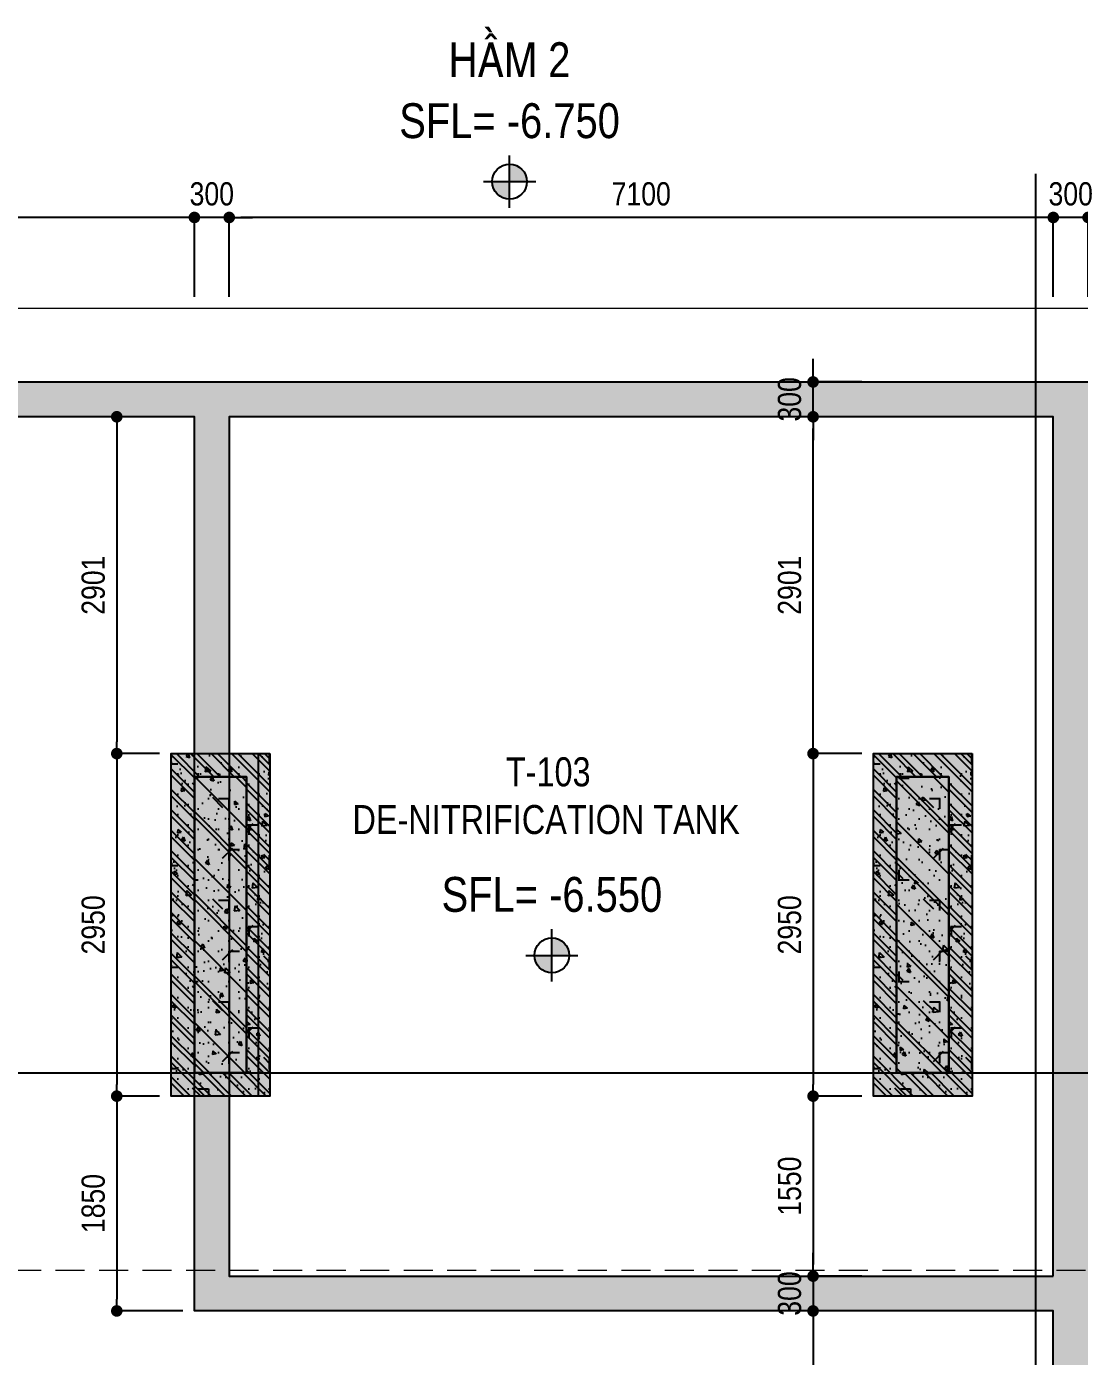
# Model space of a CAD drawing. Header units: millimetres. Extents: x -3021235 to -2791292, y 574414 to 656108.
# Drawn here: x -2839841 to -2830770, y 644372 to 655825 of the extents above; entities that cross this region are included whole.
import ezdxf
from ezdxf.enums import TextEntityAlignment as Align
from ezdxf.xclip import XClip

# ---------------------------------------------------------------- set-up
doc = ezdxf.new("R2010")
doc.units = ezdxf.units.MM
doc.header["$LTSCALE"] = 100
doc.header["$MEASUREMENT"] = 0
for name, pattern in [('$0$HIDDEN', [0.375, 0.25, -0.125]), ('Grid Line 200$0$Center101', [13, 10, -1, 1, -1]), ('Hidden10.5', [1.5, 1, -0.5]), ('MB Ham 2$0$Core 1A$0$Hidden10.5', [1.5, 1, -0.5])]:
    doc.linetypes.add(name, pattern=pattern)
doc.layers.get('0').update_dxf_attribs({"lineweight": 9})
doc.layers.get('Defpoints').update_dxf_attribs({"color": 254, "lineweight": 0})
for name, color, linetype in [('Dim 100', 14, 'Continuous'), ('Grid Line 200$0$Grid Line', 251, 'Grid Line 200$0$Center101'), ('Ky hieu Truc', 1, 'Continuous'), ('MB Ham 2$0$Concrete Hatch', 218, 'Continuous'), ('MB Ham 2$0$Concrete Line', 6, 'Continuous'), ('MB Ham 2$0$Concrete Solid', 216, 'Continuous'), ('MB Ham 2$0$Opening Hidden', 154, 'MB Ham 2$0$Core 1A$0$Hidden10.5'), ('mb_cot ham 2$0$Concrete Hatch', 218, 'Continuous'), ('mb_cot ham 2$0$Concrete Line', 6, 'Continuous'), ('mb_cot ham 2$0$Concrete Solid', 216, 'Continuous'), ('Podium Level', 94, 'Continuous')]:
    doc.layers.add(name, color=color, linetype=linetype)
doc.layers.add('Ghi chu ban ve', color=3, linetype='Continuous', lineweight=20)
doc.styles.add('$0$Title Block Bold', font='VHELVEB_0.TTF')
doc.styles.add('Chi Tiet Ramp DD$0$VNI-HelveC', font='VHELVCN_0.TTF')
doc.styles.add('Grid Line 200$0$VNI-HelveCB', font='VHELVCB_0.TTF')
doc.styles.add('VNI-H', font='VHELVEN_0.TTF', dxfattribs={"width": 0.92, "height": 270})
doc.styles.add('VNI-HelveC', font='VHELVCN_0.TTF')
doc.dimstyles.new('DIM 100', dxfattribs={"dimscale": 100, "dimtxt": 2, "dimasz": 1, "dimexe": 0, "dimexo": 1, "dimgap": 1, "dimtad": 1, "dimdec": 0, "dimzin": 12, "dimdsep": 46, "dimtxsty": 'Chi Tiet Ramp DD$0$VNI-HelveC', "dimblk": 'Chi Tiet Ramp DD$0$_Dot', "dimcen": 1, "dimclrd": 256, "dimclre": 256, "dimclrt": 3, "dimadec": 0, "dimazin": 0, "dimtfac": 1, "dimtdec": 0, "dimtix": 1, "dimtmove": 2, "dimatfit": 3, "dimldrblk": 'Chi Tiet Ramp DD$0$HTT Arrow 30', "dimfxl": 0, "dimtolj": 1, "dimtzin": 0, "dimarcsym": 0})

# ---------------------------------------------------------------- blocks, each defined once
blk = doc.blocks.new('*U877')
at = {"layer": 'mb_cot ham 2$0$Concrete Hatch'}
h = blk.add_hatch(dxfattribs=at)
h.set_pattern_fill('CONCRETE', color=256, scale=50, style=0, pattern_type=2)
h.set_pattern_definition([(45, (1999.999999999913, -299.9999999999998), (-176.7766952966369, 176.7766952966369), []), (45, (1999.999999999913, -249.9999999999998), (-353.5533905932737, 353.5533905932738), []), (49.99999999999999, (1999.999999999913, -299.9999999999998), (358.6300913003767, -31.37606749129755), [37.5, -412.5]), (355, (1999.999999999913, -299.9999999999998), (-69.3756668065, 376.0960668500059), [30, -330]), (100.4514, (2029.885839999913, -302.6146699999998), (289.2546908570108, 344.7197710304768), [31.870095, -350.571056]), (46.18420000000001, (1999.999999999913, -199.9999999999998), (533.6205243128222, -82.75950716450905), [56.25, -618.75]), (96.6356, (2044.468372499913, -206.8966534999998), (467.3313527743517, 487.0589354502209), [47.805144, -525.8565]), (351.1842, (1999.999999999913, -199.9999999999998), (467.3309725668136, 487.0593004626623), [45, -495]), (21, (2049.999999999913, -224.9999999999998), (298.4535260592309, -201.3094453326694), [37.5, -412.5]), (326.0000000000001, (2049.999999999913, -224.9999999999998), (121.6576659607909, 362.5750225234265), [30, -330]), (71.4514, (2074.871116499913, -241.7758029999998), (420.111314290745, 161.2652483549762), [31.870095, -350.571056]), (37.50000000000001, (1999.999999999913, -299.9999999999998), (6.079927658645334, 166.4469269156558), [0, -326, 0, -335, 0, -331.25]), (7.499999999999999, (1999.999999999913, -299.9999999999998), (131.5347687210743, 197.2058559411801), [0, -191, 0, -318.5, 0, -126.25]), (327.5, (1888.499999999913, -299.9999999999998), (266.9112180862045, -11.2774358671899), [0, -125, 0, -390, 0, -517.5]), (317.5, (1838.499999999913, -299.9999999999998), (291.5930846711931, 50.05249116615882), [0, -162.5, 0, -259, 0, -367.5]), (0, (2174.999999999913, -124.9999999999998), (0, 875), [87.5, -787.5]), (0, (2437.499999999913, 50.00000000000017), (0, 875), [87.5, -787.5]), (0, (2262.499999999913, 400.0000000000002), (0, 875), [87.5, -350, 87.5, -350]), (90, (2174.999999999913, -124.9999999999998), (-875, 5.35782974626967e-14), [87.5, -787.5]), (90, (2262.499999999913, 400.0000000000002), (-875, 5.35782974626967e-14), [87.5, -787.5]), (90, (2524.999999999913, 50.00000000000017), (-875, 5.35782974626967e-14), [87.5, -787.5]), (90, (2699.999999999913, 312.5000000000002), (-875, 5.35782974626967e-14), [87.5, -787.5]), (135, (2262.499999999913, -124.9999999999998), (-875.016357447105, 8.881784197001252e-14), [123.76, -1113.7]), (135, (2349.999999999913, 400.0000000000002), (-875.016357447105, 8.881784197001252e-14), [123.76, -1113.7]), (45, (2437.499999999913, 50.00000000000017), (8.881784197001252e-14, 875.016357447105), [123.76, -247.485, 123.76, -742.455]), (0, (1824.999999999913, -299.9999999999998), (87.5, 87.5), [-175, 0])])
h.paths.add_polyline_path([(-250.0000000000871, 100), (-250.0000000000871, -349.9999999999998), (2300, -349.9999999999999), (2300, 100)])
at = {"layer": 'mb_cot ham 2$0$Concrete Solid'}
blk.add_hatch(color=256, dxfattribs=at).paths.add_polyline_path([(-250.0000000000871, 100), (-250.0000000000871, -349.9999999999998), (2300, -349.9999999999999), (2300, 100)])
at = {"layer": 'mb_cot ham 2$0$Concrete Line'}
blk.add_lwpolyline([(-250.0000000000871, 100), (-250.0000000000871, -349.9999999999998), (2300, -349.9999999999999), (2300, 100)], close=True, dxfattribs=at)
blk = doc.blocks.new('mb_cot ham 2')
at = {"layer": 'mb_cot ham 2$0$Concrete Line'}
for p in [(97250.00000011944, 105900.0000088459), (97250.00000011944, 99850.0000088457)]:
    blk.add_blockref('*U877', p, dxfattribs=at)
blk = doc.blocks.new('MB Ham 2$0$A$C3ad28147')
at = {"layer": 'MB Ham 2$0$Concrete Hatch'}
h = blk.add_hatch(dxfattribs=at)
h.set_pattern_fill('BTCT', color=256, scale=50, style=0, pattern_type=2)
h.set_pattern_definition([(45, (-105749.9999678639, -127599.9991200492), (-88.38834764831844, 88.38834764831844), []), (45, (-105749.9999678639, -127544.9991200492), (-88.38834764831844, 88.38834764831844), []), (49.99999999999999, (-105749.9999678639, -127599.9991200492), (358.6300913003767, -31.37606749129755), [37.5, -412.5]), (355, (-105749.9999678639, -127599.9991200492), (-69.3756668065, 376.0960668500059), [30, -330]), (100.4514, (-105720.1141278639, -127602.6137900492), (289.2546908570108, 344.7197710304768), [31.870095, -350.571056]), (46.18420000000001, (-105749.9999678639, -127499.9991200492), (533.6205243128222, -82.75950716450905), [56.25, -618.75]), (96.6356, (-105705.5315953639, -127506.8957735492), (467.3313527743517, 487.0589354502209), [47.805144, -525.8565]), (351.1842, (-105749.9999678639, -127499.9991200492), (467.3309725668136, 487.0593004626623), [45, -495]), (21, (-105699.9999678639, -127524.9991200492), (298.4535260592309, -201.3094453326694), [37.5, -412.5]), (326.0000000000001, (-105699.9999678639, -127524.9991200492), (121.6576659607909, 362.5750225234265), [30, -330]), (71.4514, (-105675.1288513639, -127541.7749230492), (420.111314290745, 161.2652483549762), [31.870095, -350.571056]), (37.50000000000001, (-105749.9999678639, -127599.9991200492), (6.079927658645334, 166.4469269156558), [0, -326, 0, -335, 0, -331.25]), (7.499999999999999, (-105749.9999678639, -127599.9991200492), (131.5347687210743, 197.2058559411801), [0, -191, 0, -318.5, 0, -126.25]), (327.5, (-105861.4999678639, -127599.9991200492), (266.9112180862045, -11.27743586718988), [0, -125, 0, -390, 0, -517.5]), (317.5, (-105911.4999678639, -127599.9991200492), (291.5930846711931, 50.05249116615887), [0, -162.5, 0, -259, 0, -367.5]), (0, (-105574.9999678639, -127424.9991200492), (0, 875), [87.5, -787.5]), (0, (-105312.4999678639, -127249.9991200492), (0, 875), [87.5, -787.5]), (0, (-105487.4999678639, -126899.9991200492), (0, 875), [87.5, -350, 87.5, -350]), (90, (-105574.9999678639, -127424.9991200492), (-875, 5.35782974626967e-14), [87.5, -787.5]), (90, (-105487.4999678639, -126899.9991200492), (-875, 5.35782974626967e-14), [87.5, -787.5]), (90, (-105224.9999678639, -127249.9991200492), (-875, 5.35782974626967e-14), [87.5, -787.5]), (90, (-105049.9999678639, -126987.4991200492), (-875, 5.35782974626967e-14), [87.5, -787.5]), (135, (-105487.4999678639, -127424.9991200492), (-875.016357447105, 8.881784197001252e-14), [123.76, -1113.7]), (135, (-105399.9999678639, -126899.9991200492), (-875.016357447105, 8.881784197001252e-14), [123.76, -1113.7]), (45, (-105312.4999678639, -127249.9991200492), (0, 875.0163574471051), [123.76, -247.485, 123.76, -742.455]), (0, (-105924.9999678639, -127599.9991200492), (87.5, 87.5), [-175, 0])])
h.paths.add_polyline_path([(-12150.8442577176, -51300.00000095373), (-1.192092895507812e-07, -51300.00000095373), (-1.192092895507812e-07, -125), (-12150.8442577176, -125)])
h.paths.add_polyline_path([(-11850.84425843286, -20400.00000071526), (-11850.84425843286, -14900), (-299.9999990463257, -14900.0000004769), (-299.9999994039536, -20400.00000095373)], flags=16)
h.paths.add_polyline_path([(-4450.000000119209, -20700.00000071531), (-4449.999998927116, -27800.0000004769), (-11850.84425896415, -27800.00000071526), (-11850.84425867128, -20700.00000119209)], flags=16)
h.paths.add_polyline_path([(-4150, -20700.00000071531), (-299.9999994039536, -20700.00000119215), (-300.000000298809, -35150.00000071531), (-11850.84425926732, -35150), (-11850.84425897652, -28100.00000095367), (-4149.999998688698, -28100.0000004769)], flags=16)
h.paths.add_polyline_path([(-11849.9999647856, -8624.99911215622), (-11850.84425628709, -5100.000002861023), (-9800.844256287091, -5100.000002145767), (-9799.999962162998, -8624.999111679383)], flags=16)
h.paths.add_polyline_path([(-9500.84425664472, -8624.999111679383), (-9500.844257717603, -425.0000002384186), (-299.9999982118607, -425.0000007153139), (-299.9999986886978, -8624.999111202604)], flags=16)
h.paths.add_polyline_path([(-5599.999999403954, -35450.00000023848), (-5599.999999165535, -40250.00000095373), (-11850.84425902891, -40250.00000047684), (-11850.84425914811, -35450.00000023842)], flags=16)
h.paths.add_polyline_path([(-11850.84425962495, -4800.000002861023), (-11850.84426034021, -425.0000004768372), (-9800.844257479184, -425.0000002384186), (-9800.844256763929, -4800.000002622604)], flags=16)
h.paths.add_polyline_path([(-5299.999999403954, -35450.00000071531), (-299.9999994039536, -35450.00000071531), (-299.9999997615814, -45650.0000004769), (-5299.999999523163, -45650.00000071531)], flags=16)
h.paths.add_polyline_path([(-5599.999999403954, -40550.00000119215), (-5599.999999523163, -45650.00000071531), (-11850.84425962495, -45650.00000095367), (-11850.84425926732, -40550.00000047684)], flags=16)
h.paths.add_polyline_path([(-299.9999996423721, -45950.00000119215), (-300.0000005960464, -51000.00000119215), (-11850.84425938653, -51000), (-11850.84425962495, -45950.00000071526)], flags=16)
h.paths.add_polyline_path([(-5999.999967773911, -8924.999111140656), (-5999.999967744501, -8849.986847466513), (-8949.999967744501, -8849.986847466513), (-8949.999967692915, -8924.999111572484), (-11850.84426040783, -8924.999111257435), (-11850.84426045942, -14599.99999981662), (-300.000000834465, -14599.99999976158), (-300.0000008638744, -8924.999111140714)], flags=16)
h = blk.add_hatch(dxfattribs=at)
h.set_pattern_fill('BTCT', color=256, scale=50, style=0, pattern_type=2)
h.set_pattern_definition([(45, (-105749.9999678639, -105549.9991200492), (-88.38834764831844, 88.38834764831844), []), (45, (-105749.9999678639, -105494.9991200492), (-88.38834764831844, 88.38834764831844), []), (49.99999999999999, (-105749.9999678639, -105549.9991200492), (358.6300913003767, -31.37606749129755), [37.5, -412.5]), (355, (-105749.9999678639, -105549.9991200492), (-69.3756668065, 376.0960668500059), [30, -330]), (100.4514, (-105720.1141278639, -105552.6137900492), (289.2546908570108, 344.7197710304768), [31.870095, -350.571056]), (46.18420000000001, (-105749.9999678639, -105449.9991200492), (533.6205243128222, -82.75950716450905), [56.25, -618.75]), (96.6356, (-105705.5315953639, -105456.8957735492), (467.3313527743517, 487.0589354502209), [47.805144, -525.8565]), (351.1842, (-105749.9999678639, -105449.9991200492), (467.3309725668136, 487.0593004626623), [45, -495]), (21, (-105699.9999678639, -105474.9991200492), (298.4535260592309, -201.3094453326694), [37.5, -412.5]), (326.0000000000001, (-105699.9999678639, -105474.9991200492), (121.6576659607909, 362.5750225234265), [30, -330]), (71.4514, (-105675.1288513639, -105491.7749230492), (420.111314290745, 161.2652483549762), [31.870095, -350.571056]), (37.50000000000001, (-105749.9999678639, -105549.9991200492), (6.079927658645334, 166.4469269156558), [0, -326, 0, -335, 0, -331.25]), (7.499999999999999, (-105749.9999678639, -105549.9991200492), (131.5347687210743, 197.2058559411801), [0, -191, 0, -318.5, 0, -126.25]), (327.5, (-105861.4999678639, -105549.9991200492), (266.9112180862045, -11.27743586718988), [0, -125, 0, -390, 0, -517.5]), (317.5, (-105911.4999678639, -105549.9991200492), (291.5930846711931, 50.05249116615887), [0, -162.5, 0, -259, 0, -367.5]), (0, (-105574.9999678639, -105374.9991200492), (0, 875), [87.5, -787.5]), (0, (-105312.4999678639, -105199.9991200492), (0, 875), [87.5, -787.5]), (0, (-105487.4999678639, -104849.9991200492), (0, 875), [87.5, -350, 87.5, -350]), (90, (-105574.9999678639, -105374.9991200492), (-875, 5.35782974626967e-14), [87.5, -787.5]), (90, (-105487.4999678639, -104849.9991200492), (-875, 5.35782974626967e-14), [87.5, -787.5]), (90, (-105224.9999678639, -105199.9991200492), (-875, 5.35782974626967e-14), [87.5, -787.5]), (90, (-105049.9999678639, -104937.4991200492), (-875, 5.35782974626967e-14), [87.5, -787.5]), (135, (-105487.4999678639, -105374.9991200492), (-875.016357447105, 8.881784197001252e-14), [123.76, -1113.7]), (135, (-105399.9999678639, -104849.9991200492), (-875.016357447105, 8.881784197001252e-14), [123.76, -1113.7]), (45, (-105312.4999678639, -105199.9991200492), (0, 875.0163574471051), [123.76, -247.485, 123.76, -742.455]), (0, (-105924.9999678639, -105549.9991200492), (87.5, 87.5), [-175, 0])])
h.paths.add_polyline_path([(-6199.999967744472, -22049.99911120324), (-8749.999967744589, -22049.99911120324), (-8749.999967744589, -21599.99911120324), (-6199.999967744472, -21599.99911120324)], flags=16)
h.paths.add_polyline_path([(-5999.999967744472, -22249.99911120324), (-8949.999967744589, -22249.99911120324), (-8949.999967744589, -21399.99911120324), (-5999.999967744472, -21399.99911120324)])
h = blk.add_hatch(dxfattribs=at)
h.set_pattern_fill('BTCT', color=256, scale=50, style=0, pattern_type=2)
h.set_pattern_definition([(45, (-105749.9999678639, -111599.9991200494), (-88.38834764831844, 88.38834764831844), []), (45, (-105749.9999678639, -111544.9991200494), (-88.38834764831844, 88.38834764831844), []), (49.99999999999999, (-105749.9999678639, -111599.9991200494), (358.6300913003767, -31.37606749129755), [37.5, -412.5]), (355, (-105749.9999678639, -111599.9991200494), (-69.3756668065, 376.0960668500059), [30, -330]), (100.4514, (-105720.1141278639, -111602.6137900494), (289.2546908570108, 344.7197710304768), [31.870095, -350.571056]), (46.18420000000001, (-105749.9999678639, -111499.9991200494), (533.6205243128222, -82.75950716450905), [56.25, -618.75]), (96.6356, (-105705.5315953639, -111506.8957735494), (467.3313527743517, 487.0589354502209), [47.805144, -525.8565]), (351.1842, (-105749.9999678639, -111499.9991200494), (467.3309725668136, 487.0593004626623), [45, -495]), (21, (-105699.9999678639, -111524.9991200494), (298.4535260592309, -201.3094453326694), [37.5, -412.5]), (326.0000000000001, (-105699.9999678639, -111524.9991200494), (121.6576659607909, 362.5750225234265), [30, -330]), (71.4514, (-105675.1288513639, -111541.7749230494), (420.111314290745, 161.2652483549762), [31.870095, -350.571056]), (37.50000000000001, (-105749.9999678639, -111599.9991200494), (6.079927658645334, 166.4469269156558), [0, -326, 0, -335, 0, -331.25]), (7.499999999999999, (-105749.9999678639, -111599.9991200494), (131.5347687210743, 197.2058559411801), [0, -191, 0, -318.5, 0, -126.25]), (327.5, (-105861.4999678639, -111599.9991200494), (266.9112180862045, -11.27743586718988), [0, -125, 0, -390, 0, -517.5]), (317.5, (-105911.4999678639, -111599.9991200494), (291.5930846711931, 50.05249116615887), [0, -162.5, 0, -259, 0, -367.5]), (0, (-105574.9999678639, -111424.9991200494), (0, 875), [87.5, -787.5]), (0, (-105312.4999678639, -111249.9991200494), (0, 875), [87.5, -787.5]), (0, (-105487.4999678639, -110899.9991200494), (0, 875), [87.5, -350, 87.5, -350]), (90, (-105574.9999678639, -111424.9991200494), (-875, 5.35782974626967e-14), [87.5, -787.5]), (90, (-105487.4999678639, -110899.9991200494), (-875, 5.35782974626967e-14), [87.5, -787.5]), (90, (-105224.9999678639, -111249.9991200494), (-875, 5.35782974626967e-14), [87.5, -787.5]), (90, (-105049.9999678639, -110987.4991200494), (-875, 5.35782974626967e-14), [87.5, -787.5]), (135, (-105487.4999678639, -111424.9991200494), (-875.016357447105, 8.881784197001252e-14), [123.76, -1113.7]), (135, (-105399.9999678639, -110899.9991200494), (-875.016357447105, 8.881784197001252e-14), [123.76, -1113.7]), (45, (-105312.4999678639, -111249.9991200494), (0, 875.0163574471051), [123.76, -247.485, 123.76, -742.455]), (0, (-105924.9999678639, -111599.9991200494), (87.5, 87.5), [-175, 0])])
h.paths.add_polyline_path([(-6199.999967744472, -28099.99911120348), (-8749.999967744589, -28099.99911120348), (-8749.999967744589, -27649.99911120348), (-6199.999967744472, -27649.99911120348)], flags=16)
h.paths.add_polyline_path([(-5999.999967744472, -28299.99911120348), (-8949.999967744589, -28299.99911120348), (-8949.999967744589, -27449.99911120348), (-5999.999967744472, -27449.99911120348)])
at = {"layer": 'MB Ham 2$0$Concrete Solid'}
h = blk.add_hatch(color=256, dxfattribs=at)
h.paths.add_polyline_path([(-12150.8442577176, -51300.00000095373), (-1.192092895507812e-07, -51300.00000095373), (-1.192092895507812e-07, -125), (-12150.8442577176, -125)])
h.paths.add_polyline_path([(-11850.84425843286, -20400.00000071526), (-11850.84425843286, -14900), (-299.9999990463257, -14900.0000004769), (-299.9999994039536, -20400.00000095373)], flags=16)
h.paths.add_polyline_path([(-4450.000000119209, -20700.00000071531), (-4449.999998927116, -27800.0000004769), (-11850.84425896415, -27800.00000071526), (-11850.84425867128, -20700.00000119209)], flags=16)
h.paths.add_polyline_path([(-4150, -20700.00000071531), (-299.9999994039536, -20700.00000119215), (-300.000000298809, -35150.00000071531), (-11850.84425926732, -35150), (-11850.84425897652, -28100.00000095367), (-4149.999998688698, -28100.0000004769)], flags=16)
h.paths.add_polyline_path([(-11849.9999647856, -8624.99911215622), (-11850.84425628709, -5100.000002861023), (-9800.844256287091, -5100.000002145767), (-9799.999962162998, -8624.999111679383)], flags=16)
h.paths.add_polyline_path([(-9500.84425664472, -8624.999111679383), (-9500.844257717603, -425.0000002384186), (-299.9999982118607, -425.0000007153139), (-299.9999986886978, -8624.999111202604)], flags=16)
h.paths.add_polyline_path([(-5599.999999403954, -35450.00000023848), (-5599.999999165535, -40250.00000095373), (-11850.84425902891, -40250.00000047684), (-11850.84425914811, -35450.00000023842)], flags=16)
h.paths.add_polyline_path([(-11850.84425962495, -4800.000002861023), (-11850.84426034021, -425.0000004768372), (-9800.844257479184, -425.0000002384186), (-9800.844256763929, -4800.000002622604)], flags=16)
h.paths.add_polyline_path([(-5299.999999403954, -35450.00000071531), (-299.9999994039536, -35450.00000071531), (-299.9999997615814, -45650.0000004769), (-5299.999999523163, -45650.00000071531)], flags=16)
h.paths.add_polyline_path([(-5599.999999403954, -40550.00000119215), (-5599.999999523163, -45650.00000071531), (-11850.84425962495, -45650.00000095367), (-11850.84425926732, -40550.00000047684)], flags=16)
h.paths.add_polyline_path([(-299.9999996423721, -45950.00000119215), (-300.0000005960464, -51000.00000119215), (-11850.84425938653, -51000), (-11850.84425962495, -45950.00000071526)], flags=16)
h.paths.add_polyline_path([(-5999.999967773911, -8924.999111140685), (-5999.999967744501, -8849.986847466513), (-8949.999967744501, -8849.986847466513), (-8949.999967692915, -8924.999111572484), (-11850.84426040783, -8924.999111257435), (-11850.84426045942, -14599.99999981662), (-300.000000834465, -14599.99999976158), (-300.0000008638744, -8924.999111140714)], flags=16)
h = blk.add_hatch(color=256, dxfattribs=at)
h.paths.add_polyline_path([(-6199.999967744472, -22049.99911120324), (-8749.999967744589, -22049.99911120324), (-8749.999967744589, -21599.99911120324), (-6199.999967744472, -21599.99911120324)], flags=16)
h.paths.add_polyline_path([(-5999.999967744472, -22249.99911120324), (-8949.999967744589, -22249.99911120324), (-8949.999967744589, -21399.99911120324), (-5999.999967744472, -21399.99911120324)])
h = blk.add_hatch(color=256, dxfattribs=at)
h.paths.add_polyline_path([(-6199.999967744472, -28099.99911120348), (-8749.999967744589, -28099.99911120348), (-8749.999967744589, -27649.99911120348), (-6199.999967744472, -27649.99911120348)], flags=16)
h.paths.add_polyline_path([(-5999.999967744472, -28299.99911120348), (-8949.999967744589, -28299.99911120348), (-8949.999967744589, -27449.99911120348), (-5999.999967744472, -27449.99911120348)])
at = {"layer": 'MB Ham 2$0$Concrete Line'}
for points in [[(-12150.8442577176, -125), (-1.192092895507812e-07, -125), (-1.192092895507812e-07, -51300.00000095373), (-12150.8442577176, -51300.00000095373)], [(-4450.000001788139, -20700.00000023842), (-11850.84426034021, -20700.00000023842), (-11850.84426034021, -27800.00000023836), (-8949.999967744501, -27800.00000023836), (-8949.999967744501, -27549.99911120345), (-5999.999967744501, -27549.99911120362), (-5999.999967744501, -27800.00000004991), (-4450.000001788139, -27800.00000023836)], [(-300.0000011920929, -24400.00000023842), (-300.0000010728836, -20700.00000071526), (-4150.00000166893, -20700.00000023842), (-4150.000000357628, -28100), (-5999.999967744501, -28100.00000014858), (-5999.99996774453, -28299.99911120356), (-8949.99996774453, -28299.99911120356), (-8949.999967744501, -28100.00000029718), (-11850.84426064449, -28100.00000047678), (-11850.84426093625, -35149.9999995231), (-300.0000011920929, -35150.00000023842)], [(-4450.000000119209, -20700.00000071531), (-11850.84425867128, -20700.00000119209), (-11850.84425896415, -27800.00000071526), (-4449.999998927116, -27800.0000004769)], [(-300.000000298809, -35150.00000071531), (-299.9999994039536, -20700.00000119215), (-4150, -20700.00000071531), (-4149.999998688698, -28100.0000004769), (-11850.84425897652, -28100.00000095367), (-11850.84425926732, -35150)], [(-8949.999967744501, -21399.99911120339), (-5999.999967744501, -21399.99911120339), (-5999.999967744501, -22249.99911120339), (-8949.999967744501, -22249.99911120339)], [(-8949.99996774453, -21399.99911120339), (-5999.99996774453, -21399.99911120339), (-5999.99996774453, -22249.99911120333), (-8949.99996774453, -22249.99911120333)], [(-6199.999967744472, -22049.99911120324), (-8749.999967744589, -22049.99911120324), (-8749.999967744589, -21599.99911120324), (-6199.999967744472, -21599.99911120324)], [(-8949.99996774453, -27449.99911120362), (-5999.99996774453, -27449.99911120362), (-5999.99996774453, -28299.99911120356), (-8949.99996774453, -28299.99911120356)], [(-6199.999967744472, -28099.99911120348), (-8749.999967744589, -28099.99911120348), (-8749.999967744589, -27649.99911120348), (-6199.999967744472, -27649.99911120348)]]:
    blk.add_lwpolyline(points, close=True, dxfattribs=at)
blk = doc.blocks.new('MB Ham 2')
blk.add_blockref('mb_cot ham 2', (0, -2.328306436538696e-10))
at = {"layer": 'MB Ham 2$0$Opening Hidden'}
blk.add_blockref('MB Ham 2$0$A$C3ad28147', (105749.9999678639, 127599.9991200492), dxfattribs=at)
blk = doc.blocks.new('*U922')
at = {"layer": 'Grid Line 200$0$Grid Line'}
blk.add_line((0, 0), (0, 161), dxfattribs=at)
at = {"layer": 'Ky hieu Truc', "color": 3, "lineweight": -2, "style": 'Grid Line 200$0$VNI-HelveCB'}
blk.add_attdef('GRID', text='', height=5, dxfattribs=at).set_placement((-3.673940397442059e-16, -9), align=Align.MIDDLE)
blk = doc.blocks.new('*U925')
at = {"linetype": '$0$HIDDEN', "ltscale": 10}
blk.add_line((599.9975990566057, -1.007204596607503e-10), (54785.77591199394, -9.106582130628568e-09), dxfattribs=at)
at = {"style": '$0$Title Block Bold', "flags": 8}
blk.add_attdef('VIEWNUMBER', text='', height=300, dxfattribs=at).set_placement((-2.824396072576007e-14, -1.129758429030403e-13), align=Align.BOTTOM_CENTER)
blk.add_attdef('DRAWINGREFERENCE', text='', height=250, dxfattribs=at).set_placement((-2.824396072576007e-14, -119.9995198113209), align=Align.TOP_CENTER)
blk = doc.blocks.new('*U923')
at = {"layer": 'Grid Line 200$0$Grid Line'}
blk.add_line((0, 0), (0, 543.9999999999999), dxfattribs=at)
at = {"layer": 'Ky hieu Truc', "color": 3, "lineweight": -2, "style": 'Grid Line 200$0$VNI-HelveCB'}
blk.add_attdef('GRID', text='', height=5, dxfattribs=at).set_placement((-3.673940397442059e-16, -9), align=Align.MIDDLE)
blk = doc.blocks.new('Chi Tiet Ramp DD$0$_Dot')
at = {"color": 0, "linetype": 'ByBlock', "lineweight": -2}
blk.add_line((-0.5, 0), (-1, 0), dxfattribs=at)
at = {"color": 0, "linetype": 'ByBlock', "const_width": 0.5}
blk.add_lwpolyline([(-0.25, 0, 1), (0.25, 0, 1)], format="xyb", close=True, dxfattribs=at)
blk = doc.blocks.new('*D960')
at = {"layer": 'Defpoints', "color": 0, "transparency": 16777216}
for p in [(-2833064.716931039, 652464.1833702862), (-2832545.057186863, 652464.1833702862), (-2832545.057186863, 649563.3390776906)]:
    blk.add_point(p, dxfattribs=at)
at = {"layer": 'Dim 100', "lineweight": -2, "transparency": 16777216}
for p, q in [((-2832645.057186863, 652464.1833702862), (-2833064.716931039, 652464.1833702862)), ((-2833064.716931039, 649663.3390776906), (-2833064.716931039, 652364.1833702862)), ((-2832645.057186863, 649563.3390776906), (-2833064.716931039, 649563.3390776906))]:
    blk.add_line(p, q, dxfattribs=at)
at = {"layer": 'Dim 100', "lineweight": -2, "transparency": 16777216, "xscale": 100, "yscale": 100, "zscale": 100}
for p, rotation in [((-2833064.716931039, 652464.1833702862), 90), ((-2833064.716931039, 649563.3390776906), 270)]:
    blk.add_blockref('Chi Tiet Ramp DD$0$_Dot', p, dxfattribs=dict(at, rotation=rotation))
at = {"layer": 'Dim 100', "color": 3, "transparency": 16777216, "insert": (-2833266.850264372, 651013.761223989), "char_height": 200, "attachment_point": 5, "rotation": 90, "style": 'Chi Tiet Ramp DD$0$VNI-HelveC'}
blk.add_mtext('\\A1;2901', dxfattribs=at)
blk = doc.blocks.new('Chi Tiet Ramp DD$0$HTT Arrow 30')
blk.add_hatch(color=256).paths.add_polyline_path([(-2.5, 0.3750000000000002), (-2.5, -0.3749999999999998), (0, 0)])
at = {"color": 0, "linetype": 'ByBlock', "lineweight": -2}
for p, q in [((0, 0), (-2.5, 0.3750000000000002)), ((-2.5, -0.3749999999999998), (-2.5, 0.3750000000000002)), ((0, 0), (-2.5, -0.3749999999999998))]:
    blk.add_line(p, q, dxfattribs=at)
blk = doc.blocks.new('*D961')
at = {"layer": 'Defpoints', "color": 0, "transparency": 16777216}
for p in [(-2832545.057186863, 649563.3390776906), (-2833064.716931039, 646613.3390776906), (-2832545.057186863, 646613.3390776906)]:
    blk.add_point(p, dxfattribs=at)
at = {"layer": 'Dim 100', "lineweight": -2, "transparency": 16777216}
for p, q in [((-2832645.057186863, 649563.3390776906), (-2833064.716931039, 649563.3390776906)), ((-2833064.716931039, 649463.3390776906), (-2833064.716931039, 646713.3390776906)), ((-2832645.057186863, 646613.3390776906), (-2833064.716931039, 646613.3390776906))]:
    blk.add_line(p, q, dxfattribs=at)
at = {"layer": 'Dim 100', "lineweight": -2, "transparency": 16777216, "xscale": 100, "yscale": 100, "zscale": 100}
for p, rotation in [((-2833064.716931039, 649563.3390776906), 90), ((-2833064.716931039, 646613.3390776906), 270)]:
    blk.add_blockref('Chi Tiet Ramp DD$0$_Dot', p, dxfattribs=dict(at, rotation=rotation))
at = {"layer": 'Dim 100', "color": 3, "transparency": 16777216, "insert": (-2833266.850264372, 648088.3390776912), "char_height": 200, "attachment_point": 5, "rotation": 90, "style": 'Chi Tiet Ramp DD$0$VNI-HelveC'}
blk.add_mtext('\\A1;2950', dxfattribs=at)
blk = doc.blocks.new('*D962')
at = {"layer": 'Defpoints', "color": 0, "transparency": 16777216}
for p in [(-2832545.057186863, 646613.3390776906), (-2833064.716931039, 645063.3391117342), (-2832545.057186863, 645063.3391117342)]:
    blk.add_point(p, dxfattribs=at)
at = {"layer": 'Dim 100', "lineweight": -2, "transparency": 16777216}
for p, q in [((-2832645.057186863, 646613.3390776906), (-2833064.716931039, 646613.3390776906)), ((-2833064.716931039, 646513.3390776906), (-2833064.716931039, 645163.3391117342)), ((-2832645.057186863, 645063.3391117342), (-2833064.716931039, 645063.3391117342))]:
    blk.add_line(p, q, dxfattribs=at)
at = {"layer": 'Dim 100', "lineweight": -2, "transparency": 16777216, "xscale": 100, "yscale": 100, "zscale": 100}
for p, rotation in [((-2833064.716931039, 646613.3390776906), 90), ((-2833064.716931039, 645063.3391117342), 270)]:
    blk.add_blockref('Chi Tiet Ramp DD$0$_Dot', p, dxfattribs=dict(at, rotation=rotation))
at = {"layer": 'Dim 100', "color": 3, "transparency": 16777216, "insert": (-2833266.850264372, 645838.339094713), "char_height": 200, "attachment_point": 5, "rotation": 90, "style": 'Chi Tiet Ramp DD$0$VNI-HelveC'}
blk.add_mtext('\\A1;1550', dxfattribs=at)
blk = doc.blocks.new('*D963')
at = {"layer": 'Defpoints', "color": 0, "transparency": 16777216}
for p in [(-2832545.057186863, 645063.3391117342), (-2833064.716931039, 644763.3391113403), (-2832545.05718681, 644763.3391113403)]:
    blk.add_point(p, dxfattribs=at)
at = {"layer": 'Dim 100', "lineweight": -2, "transparency": 16777216}
for p, q in [((-2833064.716931039, 645163.3391117342), (-2833064.716931039, 645263.3391117342)), ((-2832645.057186863, 645063.3391117342), (-2833064.716931039, 645063.3391117342)), ((-2833064.716931039, 645063.3391117342), (-2833064.716931039, 644763.3391113403)), ((-2832645.05718681, 644763.3391113403), (-2833064.716931039, 644763.3391113403)), ((-2833064.716931039, 644663.3391113403), (-2833064.716931039, 644563.3391113403))]:
    blk.add_line(p, q, dxfattribs=at)
at = {"layer": 'Dim 100', "lineweight": -2, "transparency": 16777216, "xscale": 100, "yscale": 100, "zscale": 100}
for p, rotation in [((-2833064.716931039, 645063.3391117342), 270), ((-2833064.716931039, 644763.3391113403), 90)]:
    blk.add_blockref('Chi Tiet Ramp DD$0$_Dot', p, dxfattribs=dict(at, rotation=rotation))
at = {"layer": 'Dim 100', "color": 3, "transparency": 16777216, "insert": (-2833266.850264372, 644913.3391115378), "char_height": 200, "attachment_point": 5, "rotation": 90, "style": 'Chi Tiet Ramp DD$0$VNI-HelveC'}
blk.add_mtext('\\A1;300', dxfattribs=at)
blk = doc.blocks.new('*D964')
at = {"layer": 'Defpoints', "color": 0, "transparency": 16777216}
for p in [(-2832545.05718681, 644763.3391113403), (-2833064.716931039, 640913.3391110689), (-2832545.057186934, 640913.3391110689)]:
    blk.add_point(p, dxfattribs=at)
at = {"layer": 'Dim 100', "lineweight": -2, "transparency": 16777216}
for p, q in [((-2832645.05718681, 644763.3391113403), (-2833064.716931039, 644763.3391113403)), ((-2833064.716931039, 644663.3391113403), (-2833064.716931039, 641013.3391110689)), ((-2832645.057186934, 640913.3391110689), (-2833064.716931039, 640913.3391110689))]:
    blk.add_line(p, q, dxfattribs=at)
at = {"layer": 'Dim 100', "lineweight": -2, "transparency": 16777216, "xscale": 100, "yscale": 100, "zscale": 100}
for p, rotation in [((-2833064.716931039, 644763.3391113403), 90), ((-2833064.716931039, 640913.3391110689), 270)]:
    blk.add_blockref('Chi Tiet Ramp DD$0$_Dot', p, dxfattribs=dict(at, rotation=rotation))
at = {"layer": 'Dim 100', "color": 3, "transparency": 16777216, "insert": (-2833266.850264372, 642838.3391112052), "char_height": 200, "attachment_point": 5, "rotation": 90, "style": 'Chi Tiet Ramp DD$0$VNI-HelveC'}
blk.add_mtext('\\A1;3850', dxfattribs=at)
blk = doc.blocks.new('*D966')
at = {"layer": 'Defpoints', "color": 0, "transparency": 16777216}
for p in [(-2833064.716931039, 652764.1833676636), (-2832545.057186934, 652764.1833676636), (-2832545.057186863, 652464.1833702862)]:
    blk.add_point(p, dxfattribs=at)
at = {"layer": 'Dim 100', "lineweight": -2, "transparency": 16777216}
for p, q in [((-2833064.716931039, 652864.1833676636), (-2833064.716931039, 652964.1833676636)), ((-2832645.057186934, 652764.1833676636), (-2833064.716931039, 652764.1833676636)), ((-2833064.716931039, 652464.1833702862), (-2833064.716931039, 652764.1833676636)), ((-2832645.057186863, 652464.1833702862), (-2833064.716931039, 652464.1833702862)), ((-2833064.716931039, 652364.1833702862), (-2833064.716931039, 652264.1833702862))]:
    blk.add_line(p, q, dxfattribs=at)
at = {"layer": 'Dim 100', "lineweight": -2, "transparency": 16777216, "xscale": 100, "yscale": 100, "zscale": 100}
for p, rotation in [((-2833064.716931039, 652764.1833676636), 270), ((-2833064.716931039, 652464.1833702862), 90)]:
    blk.add_blockref('Chi Tiet Ramp DD$0$_Dot', p, dxfattribs=dict(at, rotation=rotation))
at = {"layer": 'Dim 100', "color": 3, "transparency": 16777216, "insert": (-2833266.850264372, 652614.1833689755), "char_height": 200, "attachment_point": 5, "rotation": 90, "style": 'Chi Tiet Ramp DD$0$VNI-HelveC'}
blk.add_mtext('\\A1;300', dxfattribs=at)
blk = doc.blocks.new('*D967')
at = {"layer": 'Defpoints', "color": 0, "transparency": 16777216}
for p in [(-2838395.058076614, 652464.1833689226), (-2839063.745018534, 649563.3390776906), (-2838595.057186863, 649563.3390776906)]:
    blk.add_point(p, dxfattribs=at)
at = {"layer": 'Dim 100', "lineweight": -2, "transparency": 16777216}
for p, q in [((-2838495.058076614, 652464.1833689226), (-2839063.745018534, 652464.1833689226)), ((-2839063.745018534, 652364.1833689226), (-2839063.745018534, 649663.3390776906)), ((-2838695.057186863, 649563.3390776906), (-2839063.745018534, 649563.3390776906))]:
    blk.add_line(p, q, dxfattribs=at)
at = {"layer": 'Dim 100', "lineweight": -2, "transparency": 16777216, "xscale": 100, "yscale": 100, "zscale": 100}
for p, rotation in [((-2839063.745018534, 652464.1833689226), 90), ((-2839063.745018534, 649563.3390776906), 270)]:
    blk.add_blockref('Chi Tiet Ramp DD$0$_Dot', p, dxfattribs=dict(at, rotation=rotation))
at = {"layer": 'Dim 100', "color": 3, "transparency": 16777216, "insert": (-2839265.878351867, 651013.7612233072), "char_height": 200, "attachment_point": 5, "rotation": 90, "style": 'Chi Tiet Ramp DD$0$VNI-HelveC'}
blk.add_mtext('\\A1;2901', dxfattribs=at)
blk = doc.blocks.new('*D968')
at = {"layer": 'Defpoints', "color": 0, "transparency": 16777216}
for p in [(-2838595.057186863, 649563.3390776906), (-2839063.745018534, 646613.3390776906), (-2838595.057186863, 646613.3390776906)]:
    blk.add_point(p, dxfattribs=at)
at = {"layer": 'Dim 100', "lineweight": -2, "transparency": 16777216}
for p, q in [((-2838695.057186863, 649563.3390776906), (-2839063.745018534, 649563.3390776906)), ((-2839063.745018534, 649463.3390776906), (-2839063.745018534, 646713.3390776906)), ((-2838695.057186863, 646613.3390776906), (-2839063.745018534, 646613.3390776906))]:
    blk.add_line(p, q, dxfattribs=at)
at = {"layer": 'Dim 100', "lineweight": -2, "transparency": 16777216, "xscale": 100, "yscale": 100, "zscale": 100}
for p, rotation in [((-2839063.745018534, 649563.3390776906), 90), ((-2839063.745018534, 646613.3390776906), 270)]:
    blk.add_blockref('Chi Tiet Ramp DD$0$_Dot', p, dxfattribs=dict(at, rotation=rotation))
at = {"layer": 'Dim 100', "color": 3, "transparency": 16777216, "insert": (-2839265.878351867, 648088.3390776912), "char_height": 200, "attachment_point": 5, "rotation": 90, "style": 'Chi Tiet Ramp DD$0$VNI-HelveC'}
blk.add_mtext('\\A1;2950', dxfattribs=at)
blk = doc.blocks.new('*D969')
at = {"layer": 'Defpoints', "color": 0, "transparency": 16777216}
for p in [(-2838595.057186863, 646613.3390776906), (-2839063.745018534, 644763.3391103037), (-2838395.05807566, 644763.3391103037)]:
    blk.add_point(p, dxfattribs=at)
at = {"layer": 'Dim 100', "lineweight": -2, "transparency": 16777216}
for p, q in [((-2838695.057186863, 646613.3390776906), (-2839063.745018534, 646613.3390776906)), ((-2839063.745018534, 646513.3390776906), (-2839063.745018534, 644863.3391103037)), ((-2838495.05807566, 644763.3391103037), (-2839063.745018534, 644763.3391103037))]:
    blk.add_line(p, q, dxfattribs=at)
at = {"layer": 'Dim 100', "lineweight": -2, "transparency": 16777216, "xscale": 100, "yscale": 100, "zscale": 100}
for p, rotation in [((-2839063.745018534, 646613.3390776906), 90), ((-2839063.745018534, 644763.3391103037), 270)]:
    blk.add_blockref('Chi Tiet Ramp DD$0$_Dot', p, dxfattribs=dict(at, rotation=rotation))
at = {"layer": 'Dim 100', "color": 3, "transparency": 16777216, "insert": (-2839265.878351867, 645688.3390939977), "char_height": 200, "attachment_point": 5, "rotation": 90, "style": 'Chi Tiet Ramp DD$0$VNI-HelveC'}
blk.add_mtext('\\A1;1850', dxfattribs=at)
blk = doc.blocks.new('*D982')
at = {"layer": 'Defpoints', "color": 0, "transparency": 16777216}
for p in [(-2830995.058075897, 654180.7950308505), (-2830995.058075897, 653397.8851978899), (-2830695.058076119, 653397.8851978899)]:
    blk.add_point(p, dxfattribs=at)
at = {"layer": 'Dim 100', "lineweight": -2, "transparency": 16777216}
for p, q in [((-2831095.058075897, 654180.7950308505), (-2831195.058075897, 654180.7950308505)), ((-2830995.058075897, 653497.8851978899), (-2830995.058075897, 654180.7950308505)), ((-2830695.058076119, 654180.7950308505), (-2830995.058075897, 654180.7950308505)), ((-2830695.058076119, 653497.8851978899), (-2830695.058076119, 654180.7950308505)), ((-2830595.058076119, 654180.7950308505), (-2830495.058076119, 654180.7950308505))]:
    blk.add_line(p, q, dxfattribs=at)
at = {"layer": 'Dim 100', "lineweight": -2, "transparency": 16777216, "xscale": 100, "yscale": 100, "zscale": 100}
blk.add_blockref('Chi Tiet Ramp DD$0$_Dot', (-2830995.058075897, 654180.7950308505), dxfattribs=at)
at = {"layer": 'Dim 100', "lineweight": -2, "transparency": 16777216, "xscale": 100, "yscale": 100, "zscale": 100, "rotation": 180}
blk.add_blockref('Chi Tiet Ramp DD$0$_Dot', (-2830695.058076119, 654180.7950308505), dxfattribs=at)
at = {"layer": 'Dim 100', "color": 3, "transparency": 16777216, "insert": (-2830845.058076008, 654382.9283641838), "char_height": 200, "attachment_point": 5, "style": 'Chi Tiet Ramp DD$0$VNI-HelveC'}
blk.add_mtext('\\A1;300', dxfattribs=at)
blk = doc.blocks.new('*D983')
at = {"layer": 'Defpoints', "color": 0, "transparency": 16777216}
for p in [(-2838095.058076374, 654180.7950308505), (-2838095.058076374, 653397.8851978899), (-2830995.058075897, 653397.8851978899)]:
    blk.add_point(p, dxfattribs=at)
at = {"layer": 'Dim 100', "lineweight": -2, "transparency": 16777216}
for p, q in [((-2838095.058076374, 653497.8851978899), (-2838095.058076374, 654180.7950308505)), ((-2831095.058075897, 654180.7950308505), (-2837995.058076374, 654180.7950308505)), ((-2830995.058075897, 653497.8851978899), (-2830995.058075897, 654180.7950308505))]:
    blk.add_line(p, q, dxfattribs=at)
at = {"layer": 'Dim 100', "lineweight": -2, "transparency": 16777216, "xscale": 100, "yscale": 100, "zscale": 100, "rotation": 180}
blk.add_blockref('Chi Tiet Ramp DD$0$_Dot', (-2838095.058076374, 654180.7950308505), dxfattribs=at)
at = {"layer": 'Dim 100', "lineweight": -2, "transparency": 16777216, "xscale": 100, "yscale": 100, "zscale": 100}
blk.add_blockref('Chi Tiet Ramp DD$0$_Dot', (-2830995.058075897, 654180.7950308505), dxfattribs=at)
at = {"layer": 'Dim 100', "color": 3, "transparency": 16777216, "insert": (-2834545.058076136, 654382.9283641838), "char_height": 200, "attachment_point": 5, "style": 'Chi Tiet Ramp DD$0$VNI-HelveC'}
blk.add_mtext('\\A1;7100', dxfattribs=at)
blk = doc.blocks.new('*D984')
at = {"layer": 'Defpoints', "color": 0, "transparency": 16777216}
for p in [(-2838395.058076613, 654180.7950308503), (-2838395.058076613, 653397.8851978899), (-2838095.058076374, 653397.8851978899)]:
    blk.add_point(p, dxfattribs=at)
at = {"layer": 'Dim 100', "lineweight": -2, "transparency": 16777216}
for p, q in [((-2838495.058076613, 654180.7950308503), (-2838595.058076613, 654180.7950308503)), ((-2838395.058076613, 653497.8851978899), (-2838395.058076613, 654180.7950308503)), ((-2838095.058076374, 654180.7950308503), (-2838395.058076613, 654180.7950308503)), ((-2838095.058076374, 653497.8851978899), (-2838095.058076374, 654180.7950308503)), ((-2837995.058076374, 654180.7950308503), (-2837895.058076374, 654180.7950308503))]:
    blk.add_line(p, q, dxfattribs=at)
at = {"layer": 'Dim 100', "lineweight": -2, "transparency": 16777216, "xscale": 100, "yscale": 100, "zscale": 100}
blk.add_blockref('Chi Tiet Ramp DD$0$_Dot', (-2838395.058076613, 654180.7950308503), dxfattribs=at)
at = {"layer": 'Dim 100', "lineweight": -2, "transparency": 16777216, "xscale": 100, "yscale": 100, "zscale": 100, "rotation": 180}
blk.add_blockref('Chi Tiet Ramp DD$0$_Dot', (-2838095.058076374, 654180.7950308503), dxfattribs=at)
at = {"layer": 'Dim 100', "color": 3, "transparency": 16777216, "insert": (-2838245.058076493, 654382.9283641836), "char_height": 200, "attachment_point": 5, "style": 'Chi Tiet Ramp DD$0$VNI-HelveC'}
blk.add_mtext('\\A1;300', dxfattribs=at)
blk = doc.blocks.new('*D985')
at = {"layer": 'Defpoints', "color": 0, "transparency": 16777216}
for p in [(-2845445.058075659, 654180.7950308503), (-2845445.058075659, 653397.8851978899), (-2838395.058076613, 653397.8851978899)]:
    blk.add_point(p, dxfattribs=at)
at = {"layer": 'Dim 100', "lineweight": -2, "transparency": 16777216}
for p, q in [((-2845445.058075659, 653497.8851978899), (-2845445.058075659, 654180.7950308503)), ((-2838495.058076613, 654180.7950308503), (-2845345.058075659, 654180.7950308503)), ((-2838395.058076613, 653497.8851978899), (-2838395.058076613, 654180.7950308503))]:
    blk.add_line(p, q, dxfattribs=at)
at = {"layer": 'Dim 100', "lineweight": -2, "transparency": 16777216, "xscale": 100, "yscale": 100, "zscale": 100, "rotation": 180}
blk.add_blockref('Chi Tiet Ramp DD$0$_Dot', (-2845445.058075659, 654180.7950308503), dxfattribs=at)
at = {"layer": 'Dim 100', "lineweight": -2, "transparency": 16777216, "xscale": 100, "yscale": 100, "zscale": 100}
blk.add_blockref('Chi Tiet Ramp DD$0$_Dot', (-2838395.058076613, 654180.7950308503), dxfattribs=at)
at = {"layer": 'Dim 100', "color": 3, "transparency": 16777216, "insert": (-2841920.058076136, 654382.9283641836), "char_height": 200, "attachment_point": 5, "style": 'Chi Tiet Ramp DD$0$VNI-HelveC'}
blk.add_mtext('\\A1;7050', dxfattribs=at)
blk = doc.blocks.new('Text P3')
at = {"linetype": 'ByBlock'}
h = blk.add_hatch(color=0, dxfattribs=at)
h.paths.add_polyline_path([(0, 1), (0, 0), (1, 0, 0.4142135623730951)])
h.paths.add_polyline_path([(0, 0), (-1, 0, 0.4142135623730951), (0, -1)])
at = {"color": 0, "linetype": 'ByBlock'}
for p, q in [((0, -1.5), (0, 1.5)), ((-1.5, 0), (1.500000000000002, 0))]:
    blk.add_line(p, q, dxfattribs=at)
blk.add_circle((0, 0), 1, dxfattribs=at)
at = {"color": 0, "linetype": 'ByBlock', "lineweight": -2, "style": 'VNI-HelveC'}
for tag, p in [('TEXT1', (0, 10.5)), ('TEXT2', (0, 7)), ('TEXT3', (0, 3.5))]:
    blk.add_attdef(tag, text='', height=2, dxfattribs=at).set_placement(p, align=Align.MIDDLE_CENTER)

msp = doc.modelspace()

# ---------------------------------------------------------------- linework, layer by layer
at = {"linetype": 'Hidden10.5', "ltscale": 2, "const_width": 10}
msp.add_lwpolyline([(-2861973.78041217, 653397.8851978899), (-2861973.78041217, 640140.7012012053), (-2809648.813523779, 640140.7012012053), (-2809648.813523779, 653397.8851978899)], close=True, dxfattribs=at)

# ---------------------------------------------------------------- block references
ref = msp.add_blockref('MB Ham 2', (-2937895.057195708, 746363.3390778098), dxfattribs=dict(rotation=270))
XClip(ref).set_block_clipping_path([(92965.4538799199, 76040.74813973464), (106222.6378766045, 128246.243671929)])
at = {"layer": 'Ghi chu ban ve'}
msp.add_blockref('*U925', (-2863816.671905059, 645113.9593560525), dxfattribs=at)
at = {"layer": 'Ky hieu Truc', "xscale": 100, "yscale": 100, "zscale": 100}
msp.add_blockref('*U922', (-2831145.057195708, 638455.6369374398), dxfattribs=at)
at = {"layer": 'Ky hieu Truc', "xscale": 100, "yscale": 100, "zscale": 100, "rotation": 270}
msp.add_blockref('*U923', (-2862873.198576055, 646813.3390776904), dxfattribs=at)
at = {"layer": 'Podium Level'}
ref = msp.add_blockref('Text P3', (-2835679.653898784, 654489.2199638911), dxfattribs=dict(at, xscale=150, yscale=150, zscale=150))
ref.add_attrib('TEXT2', 'HAÀM 2', dxfattribs={"layer": '0', "color": 0, "linetype": 'ByBlock', "lineweight": -2, "height": 300, "style": 'VNI-HelveC'}).set_placement((-2835679.653898784, 655539.2199638911), align=Align.MIDDLE_CENTER)
ref.add_attrib('TEXT3', 'SFL= -6.750', dxfattribs={"layer": '0', "color": 0, "linetype": 'ByBlock', "lineweight": -2, "height": 300, "style": 'VNI-HelveC'}).set_placement((-2835679.653898784, 655014.2199638911), align=Align.MIDDLE_CENTER)
ref = msp.add_blockref('Text P3', (-2835315.162130086, 647825.7045268303), dxfattribs=dict(at, xscale=150, yscale=150, zscale=150))
ref.add_attrib('TEXT3', 'SFL= -6.550', dxfattribs={"layer": '0', "color": 0, "linetype": 'ByBlock', "lineweight": -2, "height": 300, "style": 'VNI-HelveC'}).set_placement((-2835315.162130086, 648350.7045268303), align=Align.MIDDLE_CENTER)

# ---------------------------------------------------------------- texts
at = {"layer": 'Ghi chu ban ve', "style": 'VNI-H', "width": 0.8}
for s, p in [('T-103', (-2835711.351331715, 649281.4135743858, -263.6521795377833)), ('DE-NITRIFICATION TANK', (-2837032.848325217, 648870.5877235555))]:
    msp.add_text(s, height=250, dxfattribs=at).set_placement(p)

# ---------------------------------------------------------------- dimensions: what is measured, and where the dimension line sits
at = {"layer": 'Dim 100'}
for base, p1, p2, picture, middle in [((-2845445.058075659, 654180.7950308503), (-2838395.058076613, 653397.8851978899), (-2845445.058075659, 653397.8851978899), '*D985', (-2841920.058076136, 654382.9283641836)), ((-2838395.058076613, 654180.7950308503), (-2838095.058076374, 653397.8851978899), (-2838395.058076613, 653397.8851978899), '*D984', (-2838245.058076493, 654382.9283641836)), ((-2838095.058076374, 654180.7950308505), (-2830995.058075897, 653397.8851978899), (-2838095.058076374, 653397.8851978899), '*D983', (-2834545.058076136, 654382.9283641838)), ((-2830995.058075897, 654180.7950308505), (-2830695.058076119, 653397.8851978899), (-2830995.058075897, 653397.8851978899), '*D982', (-2830845.058076008, 654382.9283641838))]:
    dim = msp.add_linear_dim(base=base, p1=p1, p2=p2, dimstyle='DIM 100', dxfattribs=at)
    dim.commit()
    dim.dimension.update_dxf_attribs({"geometry": picture, "text_midpoint": middle})
for base, p1, p2, picture, middle in [((-2833064.716931039, 652764.1833676636), (-2832545.057186862, 652464.183370286), (-2832545.057186933, 652764.1833676634), '*D966', (-2833266.850264372, 652614.1833689755)), ((-2839063.745018534, 649563.3390776906), (-2838395.058076613, 652464.1833689223), (-2838595.057186862, 649563.3390776904), '*D967', (-2839265.878351867, 651013.7612233072)), ((-2833064.716931039, 652464.1833702862), (-2832545.057186862, 649563.3390776904), (-2832545.057186862, 652464.183370286), '*D960', (-2833266.850264372, 651013.761223989)), ((-2839063.745018534, 646613.3390776906), (-2838595.057186862, 649563.3390776904), (-2838595.057186862, 646613.3390776904), '*D968', (-2839265.878351867, 648088.3390776912)), ((-2833064.716931039, 646613.3390776906), (-2832545.057186862, 649563.3390776904), (-2832545.057186862, 646613.3390776904), '*D961', (-2833266.850264372, 648088.3390776912)), ((-2839063.745018534, 644763.3391103037), (-2838595.057186862, 646613.3390776904), (-2838395.058075659, 644763.3391103034), '*D969', (-2839265.878351867, 645688.3390939977)), ((-2833064.716931039, 645063.3391117342), (-2832545.057186862, 646613.3390776904), (-2832545.057186862, 645063.339111734), '*D962', (-2833266.850264372, 645838.339094713)), ((-2833064.716931039, 644763.3391113403), (-2832545.057186862, 645063.339111734), (-2832545.057186809, 644763.3391113401), '*D963', (-2833266.850264372, 644913.3391115378)), ((-2833064.716931039, 640913.3391110689), (-2832545.057186809, 644763.3391113401), (-2832545.057186933, 640913.3391110686), '*D964', (-2833266.850264372, 642838.3391112052))]:
    dim = msp.add_linear_dim(base=base, p1=p1, p2=p2, angle=270, dimstyle='DIM 100', dxfattribs=at)
    dim.commit()
    dim.dimension.update_dxf_attribs({"geometry": picture, "text_midpoint": middle})

doc.saveas('drawing.dxf')
